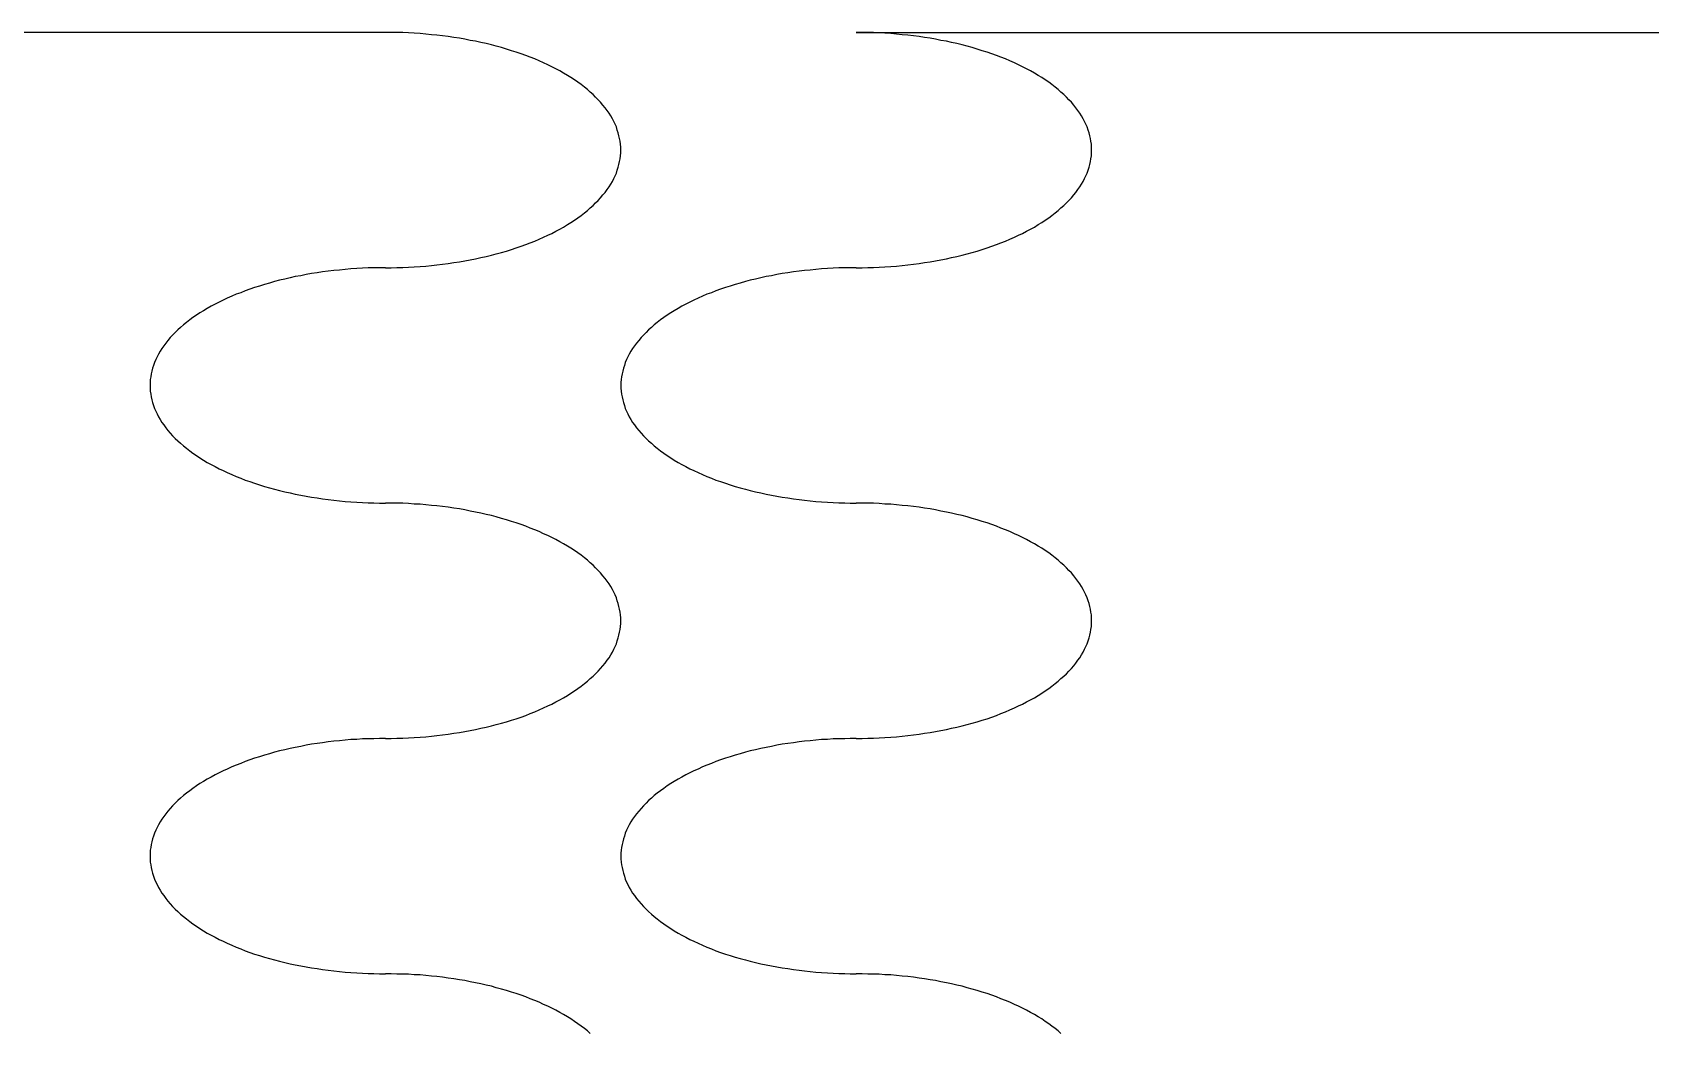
# Model space of a CAD drawing. Extents: x 0 to 40, y 0 to 70.
# Drawn here: x 29.55 to 30.237, y 57.075 to 57.5 of the extents above; entities that cross this region are included whole.
import ezdxf

# ---------------------------------------------------------------- set-up
doc = ezdxf.new("R2010")
doc.units = 0
doc.layers.add('AL_FOIL', color=2, linetype='CONTINUOUS')

msp = doc.modelspace()

# ---------------------------------------------------------------- linework, layer by layer
at = {"layer": 'AL_FOIL'}
for p, q in [((29.7, 57.5), (27.3, 57.5)), ((29.9, 57.5), (32.3, 57.5))]:
    msp.add_line(p, q, dxfattribs=at)
for points in [[(29.7, 57.4, 0), (29.7025, 57.4, 0), (29.7049, 57.4001, 0), (29.7074, 57.4001, 0), (29.7098, 57.4002, 0), (29.7122, 57.4004, 0), (29.7147, 57.4005, 0), (29.7171, 57.4007, 0), (29.7195, 57.401, 0), (29.7219, 57.4012, 0), (29.7243, 57.4015, 0), (29.7267, 57.4018, 0), (29.729, 57.4022, 0), (29.7314, 57.4025, 0), (29.7337, 57.4029, 0), (29.736, 57.4034, 0), (29.7383, 57.4038, 0), (29.7405, 57.4043, 0), (29.7428, 57.4048, 0), (29.745, 57.4053, 0), (29.7471, 57.4059, 0), (29.7493, 57.4065, 0), (29.7514, 57.4071, 0), (29.7535, 57.4078, 0), (29.7556, 57.4084, 0), (29.7576, 57.4091, 0), (29.7596, 57.4098, 0), (29.7615, 57.4106, 0), (29.7634, 57.4113, 0), (29.7653, 57.4121, 0), (29.7672, 57.413, 0), (29.769, 57.4138, 0), (29.7707, 57.4146, 0), (29.7724, 57.4155, 0), (29.7741, 57.4164, 0), (29.7757, 57.4173, 0), (29.7773, 57.4183, 0), (29.7788, 57.4192, 0), (29.7803, 57.4202, 0), (29.7818, 57.4212, 0), (29.7831, 57.4222, 0), (29.7845, 57.4233, 0), (29.7858, 57.4243, 0), (29.787, 57.4254, 0), (29.7882, 57.4264, 0), (29.7893, 57.4275, 0), (29.7904, 57.4286, 0), (29.7914, 57.4297, 0), (29.7924, 57.4309, 0), (29.7933, 57.432, 0), (29.7942, 57.4332, 0), (29.795, 57.4343, 0), (29.7957, 57.4355, 0), (29.7964, 57.4367, 0), (29.797, 57.4379, 0), (29.7976, 57.439, 0), (29.7981, 57.4402, 0), (29.7985, 57.4415, 0), (29.7989, 57.4427, 0), (29.7992, 57.4439, 0), (29.7995, 57.4451, 0), (29.7997, 57.4463, 0), (29.7999, 57.4475, 0), (29.8, 57.4488, 0), (29.8, 57.45, 0), (29.8, 57.4512, 0), (29.7999, 57.4525, 0), (29.7997, 57.4537, 0), (29.7995, 57.4549, 0), (29.7992, 57.4561, 0), (29.7989, 57.4573, 0), (29.7985, 57.4585, 0), (29.7981, 57.4598, 0), (29.7976, 57.461, 0), (29.797, 57.4621, 0), (29.7964, 57.4633, 0), (29.7957, 57.4645, 0), (29.795, 57.4657, 0), (29.7942, 57.4668, 0), (29.7933, 57.468, 0), (29.7924, 57.4691, 0), (29.7914, 57.4703, 0), (29.7904, 57.4714, 0), (29.7893, 57.4725, 0), (29.7882, 57.4736, 0), (29.787, 57.4746, 0), (29.7858, 57.4757, 0), (29.7845, 57.4767, 0), (29.7831, 57.4778, 0), (29.7818, 57.4788, 0), (29.7803, 57.4798, 0), (29.7788, 57.4808, 0), (29.7773, 57.4817, 0), (29.7757, 57.4827, 0), (29.7741, 57.4836, 0), (29.7724, 57.4845, 0), (29.7707, 57.4854, 0), (29.769, 57.4862, 0), (29.7672, 57.487, 0), (29.7653, 57.4879, 0), (29.7634, 57.4887, 0), (29.7615, 57.4894, 0), (29.7596, 57.4902, 0), (29.7576, 57.4909, 0), (29.7556, 57.4916, 0), (29.7535, 57.4922, 0), (29.7514, 57.4929, 0), (29.7493, 57.4935, 0), (29.7471, 57.4941, 0), (29.745, 57.4947, 0), (29.7428, 57.4952, 0), (29.7405, 57.4957, 0), (29.7383, 57.4962, 0), (29.736, 57.4966, 0), (29.7337, 57.4971, 0), (29.7314, 57.4975, 0), (29.729, 57.4978, 0), (29.7267, 57.4982, 0), (29.7243, 57.4985, 0), (29.7219, 57.4988, 0), (29.7195, 57.499, 0), (29.7171, 57.4993, 0), (29.7147, 57.4995, 0), (29.7122, 57.4996, 0), (29.7098, 57.4998, 0), (29.7074, 57.4999, 0), (29.7049, 57.4999, 0), (29.7025, 57.5, 0), (29.7, 57.5, 0)], [(29.9, 57.4, 0), (29.9025, 57.4, 0), (29.9049, 57.4001, 0), (29.9074, 57.4001, 0), (29.9098, 57.4002, 0), (29.9122, 57.4004, 0), (29.9147, 57.4005, 0), (29.9171, 57.4007, 0), (29.9195, 57.401, 0), (29.9219, 57.4012, 0), (29.9243, 57.4015, 0), (29.9267, 57.4018, 0), (29.929, 57.4022, 0), (29.9314, 57.4025, 0), (29.9337, 57.4029, 0), (29.936, 57.4034, 0), (29.9383, 57.4038, 0), (29.9405, 57.4043, 0), (29.9428, 57.4048, 0), (29.945, 57.4053, 0), (29.9471, 57.4059, 0), (29.9493, 57.4065, 0), (29.9514, 57.4071, 0), (29.9535, 57.4078, 0), (29.9556, 57.4084, 0), (29.9576, 57.4091, 0), (29.9596, 57.4098, 0), (29.9615, 57.4106, 0), (29.9634, 57.4113, 0), (29.9653, 57.4121, 0), (29.9672, 57.413, 0), (29.969, 57.4138, 0), (29.9707, 57.4146, 0), (29.9724, 57.4155, 0), (29.9741, 57.4164, 0), (29.9757, 57.4173, 0), (29.9773, 57.4183, 0), (29.9788, 57.4192, 0), (29.9803, 57.4202, 0), (29.9818, 57.4212, 0), (29.9831, 57.4222, 0), (29.9845, 57.4233, 0), (29.9858, 57.4243, 0), (29.987, 57.4254, 0), (29.9882, 57.4264, 0), (29.9893, 57.4275, 0), (29.9904, 57.4286, 0), (29.9914, 57.4297, 0), (29.9924, 57.4309, 0), (29.9933, 57.432, 0), (29.9942, 57.4332, 0), (29.995, 57.4343, 0), (29.9957, 57.4355, 0), (29.9964, 57.4367, 0), (29.997, 57.4379, 0), (29.9976, 57.439, 0), (29.9981, 57.4402, 0), (29.9985, 57.4415, 0), (29.9989, 57.4427, 0), (29.9992, 57.4439, 0), (29.9995, 57.4451, 0), (29.9997, 57.4463, 0), (29.9999, 57.4475, 0), (30, 57.4488, 0), (30, 57.45, 0), (30, 57.4512, 0), (29.9999, 57.4525, 0), (29.9997, 57.4537, 0), (29.9995, 57.4549, 0), (29.9992, 57.4561, 0), (29.9989, 57.4573, 0), (29.9985, 57.4585, 0), (29.9981, 57.4598, 0), (29.9976, 57.461, 0), (29.997, 57.4621, 0), (29.9964, 57.4633, 0), (29.9957, 57.4645, 0), (29.995, 57.4657, 0), (29.9942, 57.4668, 0), (29.9933, 57.468, 0), (29.9924, 57.4691, 0), (29.9914, 57.4703, 0), (29.9904, 57.4714, 0), (29.9893, 57.4725, 0), (29.9882, 57.4736, 0), (29.987, 57.4746, 0), (29.9858, 57.4757, 0), (29.9845, 57.4767, 0), (29.9831, 57.4778, 0), (29.9818, 57.4788, 0), (29.9803, 57.4798, 0), (29.9788, 57.4808, 0), (29.9773, 57.4817, 0), (29.9757, 57.4827, 0), (29.9741, 57.4836, 0), (29.9724, 57.4845, 0), (29.9707, 57.4854, 0), (29.969, 57.4862, 0), (29.9672, 57.487, 0), (29.9653, 57.4879, 0), (29.9634, 57.4887, 0), (29.9615, 57.4894, 0), (29.9596, 57.4902, 0), (29.9576, 57.4909, 0), (29.9556, 57.4916, 0), (29.9535, 57.4922, 0), (29.9514, 57.4929, 0), (29.9493, 57.4935, 0), (29.9471, 57.4941, 0), (29.945, 57.4947, 0), (29.9428, 57.4952, 0), (29.9405, 57.4957, 0), (29.9383, 57.4962, 0), (29.936, 57.4966, 0), (29.9337, 57.4971, 0), (29.9314, 57.4975, 0), (29.929, 57.4978, 0), (29.9267, 57.4982, 0), (29.9243, 57.4985, 0), (29.9219, 57.4988, 0), (29.9195, 57.499, 0), (29.9171, 57.4993, 0), (29.9147, 57.4995, 0), (29.9122, 57.4996, 0), (29.9098, 57.4998, 0), (29.9074, 57.4999, 0), (29.9049, 57.4999, 0), (29.9025, 57.5, 0), (29.9, 57.5, 0)], [(29.7, 57.4, 0), (29.6975, 57.4, 0), (29.6951, 57.3999, 0), (29.6926, 57.3999, 0), (29.6902, 57.3998, 0), (29.6878, 57.3996, 0), (29.6853, 57.3995, 0), (29.6829, 57.3993, 0), (29.6805, 57.399, 0), (29.6781, 57.3988, 0), (29.6757, 57.3985, 0), (29.6733, 57.3982, 0), (29.671, 57.3978, 0), (29.6686, 57.3975, 0), (29.6663, 57.3971, 0), (29.664, 57.3966, 0), (29.6617, 57.3962, 0), (29.6595, 57.3957, 0), (29.6572, 57.3952, 0), (29.655, 57.3947, 0), (29.6529, 57.3941, 0), (29.6507, 57.3935, 0), (29.6486, 57.3929, 0), (29.6465, 57.3922, 0), (29.6444, 57.3916, 0), (29.6424, 57.3909, 0), (29.6404, 57.3902, 0), (29.6385, 57.3894, 0), (29.6366, 57.3887, 0), (29.6347, 57.3879, 0), (29.6328, 57.387, 0), (29.631, 57.3862, 0), (29.6293, 57.3854, 0), (29.6276, 57.3845, 0), (29.6259, 57.3836, 0), (29.6243, 57.3827, 0), (29.6227, 57.3817, 0), (29.6212, 57.3808, 0), (29.6197, 57.3798, 0), (29.6182, 57.3788, 0), (29.6169, 57.3778, 0), (29.6155, 57.3767, 0), (29.6142, 57.3757, 0), (29.613, 57.3746, 0), (29.6118, 57.3736, 0), (29.6107, 57.3725, 0), (29.6096, 57.3714, 0), (29.6086, 57.3703, 0), (29.6076, 57.3691, 0), (29.6067, 57.368, 0), (29.6058, 57.3668, 0), (29.605, 57.3657, 0), (29.6043, 57.3645, 0), (29.6036, 57.3633, 0), (29.603, 57.3621, 0), (29.6024, 57.361, 0), (29.6019, 57.3598, 0), (29.6015, 57.3585, 0), (29.6011, 57.3573, 0), (29.6008, 57.3561, 0), (29.6005, 57.3549, 0), (29.6003, 57.3537, 0), (29.6001, 57.3525, 0), (29.6, 57.3512, 0), (29.6, 57.35, 0), (29.6, 57.3488, 0), (29.6001, 57.3475, 0), (29.6003, 57.3463, 0), (29.6005, 57.3451, 0), (29.6008, 57.3439, 0), (29.6011, 57.3427, 0), (29.6015, 57.3415, 0), (29.6019, 57.3402, 0), (29.6024, 57.339, 0), (29.603, 57.3379, 0), (29.6036, 57.3367, 0), (29.6043, 57.3355, 0), (29.605, 57.3343, 0), (29.6058, 57.3332, 0), (29.6067, 57.332, 0), (29.6076, 57.3309, 0), (29.6086, 57.3297, 0), (29.6096, 57.3286, 0), (29.6107, 57.3275, 0), (29.6118, 57.3264, 0), (29.613, 57.3254, 0), (29.6142, 57.3243, 0), (29.6155, 57.3233, 0), (29.6169, 57.3222, 0), (29.6182, 57.3212, 0), (29.6197, 57.3202, 0), (29.6212, 57.3192, 0), (29.6227, 57.3183, 0), (29.6243, 57.3173, 0), (29.6259, 57.3164, 0), (29.6276, 57.3155, 0), (29.6293, 57.3146, 0), (29.631, 57.3138, 0), (29.6328, 57.313, 0), (29.6347, 57.3121, 0), (29.6366, 57.3113, 0), (29.6385, 57.3106, 0), (29.6404, 57.3098, 0), (29.6424, 57.3091, 0), (29.6444, 57.3084, 0), (29.6465, 57.3078, 0), (29.6486, 57.3071, 0), (29.6507, 57.3065, 0), (29.6529, 57.3059, 0), (29.655, 57.3053, 0), (29.6572, 57.3048, 0), (29.6595, 57.3043, 0), (29.6617, 57.3038, 0), (29.664, 57.3034, 0), (29.6663, 57.3029, 0), (29.6686, 57.3025, 0), (29.671, 57.3022, 0), (29.6733, 57.3018, 0), (29.6757, 57.3015, 0), (29.6781, 57.3012, 0), (29.6805, 57.301, 0), (29.6829, 57.3007, 0), (29.6853, 57.3005, 0), (29.6878, 57.3004, 0), (29.6902, 57.3002, 0), (29.6926, 57.3001, 0), (29.6951, 57.3001, 0), (29.6975, 57.3, 0), (29.7, 57.3, 0)], [(29.9, 57.4, 0), (29.8975, 57.4, 0), (29.8951, 57.3999, 0), (29.8926, 57.3999, 0), (29.8902, 57.3998, 0), (29.8878, 57.3996, 0), (29.8853, 57.3995, 0), (29.8829, 57.3993, 0), (29.8805, 57.399, 0), (29.8781, 57.3988, 0), (29.8757, 57.3985, 0), (29.8733, 57.3982, 0), (29.871, 57.3978, 0), (29.8686, 57.3975, 0), (29.8663, 57.3971, 0), (29.864, 57.3966, 0), (29.8617, 57.3962, 0), (29.8595, 57.3957, 0), (29.8572, 57.3952, 0), (29.855, 57.3947, 0), (29.8529, 57.3941, 0), (29.8507, 57.3935, 0), (29.8486, 57.3929, 0), (29.8465, 57.3922, 0), (29.8444, 57.3916, 0), (29.8424, 57.3909, 0), (29.8404, 57.3902, 0), (29.8385, 57.3894, 0), (29.8366, 57.3887, 0), (29.8347, 57.3879, 0), (29.8328, 57.387, 0), (29.831, 57.3862, 0), (29.8293, 57.3854, 0), (29.8276, 57.3845, 0), (29.8259, 57.3836, 0), (29.8243, 57.3827, 0), (29.8227, 57.3817, 0), (29.8212, 57.3808, 0), (29.8197, 57.3798, 0), (29.8182, 57.3788, 0), (29.8169, 57.3778, 0), (29.8155, 57.3767, 0), (29.8142, 57.3757, 0), (29.813, 57.3746, 0), (29.8118, 57.3736, 0), (29.8107, 57.3725, 0), (29.8096, 57.3714, 0), (29.8086, 57.3703, 0), (29.8076, 57.3691, 0), (29.8067, 57.368, 0), (29.8058, 57.3668, 0), (29.805, 57.3657, 0), (29.8043, 57.3645, 0), (29.8036, 57.3633, 0), (29.803, 57.3621, 0), (29.8024, 57.361, 0), (29.8019, 57.3598, 0), (29.8015, 57.3585, 0), (29.8011, 57.3573, 0), (29.8008, 57.3561, 0), (29.8005, 57.3549, 0), (29.8003, 57.3537, 0), (29.8001, 57.3525, 0), (29.8, 57.3512, 0), (29.8, 57.35, 0), (29.8, 57.3488, 0), (29.8001, 57.3475, 0), (29.8003, 57.3463, 0), (29.8005, 57.3451, 0), (29.8008, 57.3439, 0), (29.8011, 57.3427, 0), (29.8015, 57.3415, 0), (29.8019, 57.3402, 0), (29.8024, 57.339, 0), (29.803, 57.3379, 0), (29.8036, 57.3367, 0), (29.8043, 57.3355, 0), (29.805, 57.3343, 0), (29.8058, 57.3332, 0), (29.8067, 57.332, 0), (29.8076, 57.3309, 0), (29.8086, 57.3297, 0), (29.8096, 57.3286, 0), (29.8107, 57.3275, 0), (29.8118, 57.3264, 0), (29.813, 57.3254, 0), (29.8142, 57.3243, 0), (29.8155, 57.3233, 0), (29.8169, 57.3222, 0), (29.8182, 57.3212, 0), (29.8197, 57.3202, 0), (29.8212, 57.3192, 0), (29.8227, 57.3183, 0), (29.8243, 57.3173, 0), (29.8259, 57.3164, 0), (29.8276, 57.3155, 0), (29.8293, 57.3146, 0), (29.831, 57.3138, 0), (29.8328, 57.313, 0), (29.8347, 57.3121, 0), (29.8366, 57.3113, 0), (29.8385, 57.3106, 0), (29.8404, 57.3098, 0), (29.8424, 57.3091, 0), (29.8444, 57.3084, 0), (29.8465, 57.3078, 0), (29.8486, 57.3071, 0), (29.8507, 57.3065, 0), (29.8529, 57.3059, 0), (29.855, 57.3053, 0), (29.8572, 57.3048, 0), (29.8595, 57.3043, 0), (29.8617, 57.3038, 0), (29.864, 57.3034, 0), (29.8663, 57.3029, 0), (29.8686, 57.3025, 0), (29.871, 57.3022, 0), (29.8733, 57.3018, 0), (29.8757, 57.3015, 0), (29.8781, 57.3012, 0), (29.8805, 57.301, 0), (29.8829, 57.3007, 0), (29.8853, 57.3005, 0), (29.8878, 57.3004, 0), (29.8902, 57.3002, 0), (29.8926, 57.3001, 0), (29.8951, 57.3001, 0), (29.8975, 57.3, 0), (29.9, 57.3, 0)], [(29.7, 57.2, 0), (29.7025, 57.2, 0), (29.7049, 57.2001, 0), (29.7074, 57.2001, 0), (29.7098, 57.2002, 0), (29.7122, 57.2004, 0), (29.7147, 57.2005, 0), (29.7171, 57.2007, 0), (29.7195, 57.201, 0), (29.7219, 57.2012, 0), (29.7243, 57.2015, 0), (29.7267, 57.2018, 0), (29.729, 57.2022, 0), (29.7314, 57.2025, 0), (29.7337, 57.2029, 0), (29.736, 57.2034, 0), (29.7383, 57.2038, 0), (29.7405, 57.2043, 0), (29.7428, 57.2048, 0), (29.745, 57.2053, 0), (29.7471, 57.2059, 0), (29.7493, 57.2065, 0), (29.7514, 57.2071, 0), (29.7535, 57.2078, 0), (29.7556, 57.2084, 0), (29.7576, 57.2091, 0), (29.7596, 57.2098, 0), (29.7615, 57.2106, 0), (29.7634, 57.2113, 0), (29.7653, 57.2121, 0), (29.7672, 57.213, 0), (29.769, 57.2138, 0), (29.7707, 57.2146, 0), (29.7724, 57.2155, 0), (29.7741, 57.2164, 0), (29.7757, 57.2173, 0), (29.7773, 57.2183, 0), (29.7788, 57.2192, 0), (29.7803, 57.2202, 0), (29.7818, 57.2212, 0), (29.7831, 57.2222, 0), (29.7845, 57.2233, 0), (29.7858, 57.2243, 0), (29.787, 57.2254, 0), (29.7882, 57.2264, 0), (29.7893, 57.2275, 0), (29.7904, 57.2286, 0), (29.7914, 57.2297, 0), (29.7924, 57.2309, 0), (29.7933, 57.232, 0), (29.7942, 57.2332, 0), (29.795, 57.2343, 0), (29.7957, 57.2355, 0), (29.7964, 57.2367, 0), (29.797, 57.2379, 0), (29.7976, 57.239, 0), (29.7981, 57.2402, 0), (29.7985, 57.2415, 0), (29.7989, 57.2427, 0), (29.7992, 57.2439, 0), (29.7995, 57.2451, 0), (29.7997, 57.2463, 0), (29.7999, 57.2475, 0), (29.8, 57.2488, 0), (29.8, 57.25, 0), (29.8, 57.2512, 0), (29.7999, 57.2525, 0), (29.7997, 57.2537, 0), (29.7995, 57.2549, 0), (29.7992, 57.2561, 0), (29.7989, 57.2573, 0), (29.7985, 57.2585, 0), (29.7981, 57.2598, 0), (29.7976, 57.261, 0), (29.797, 57.2621, 0), (29.7964, 57.2633, 0), (29.7957, 57.2645, 0), (29.795, 57.2657, 0), (29.7942, 57.2668, 0), (29.7933, 57.268, 0), (29.7924, 57.2691, 0), (29.7914, 57.2703, 0), (29.7904, 57.2714, 0), (29.7893, 57.2725, 0), (29.7882, 57.2736, 0), (29.787, 57.2746, 0), (29.7858, 57.2757, 0), (29.7845, 57.2767, 0), (29.7831, 57.2778, 0), (29.7818, 57.2788, 0), (29.7803, 57.2798, 0), (29.7788, 57.2808, 0), (29.7773, 57.2817, 0), (29.7757, 57.2827, 0), (29.7741, 57.2836, 0), (29.7724, 57.2845, 0), (29.7707, 57.2854, 0), (29.769, 57.2862, 0), (29.7672, 57.287, 0), (29.7653, 57.2879, 0), (29.7634, 57.2887, 0), (29.7615, 57.2894, 0), (29.7596, 57.2902, 0), (29.7576, 57.2909, 0), (29.7556, 57.2916, 0), (29.7535, 57.2922, 0), (29.7514, 57.2929, 0), (29.7493, 57.2935, 0), (29.7471, 57.2941, 0), (29.745, 57.2947, 0), (29.7428, 57.2952, 0), (29.7405, 57.2957, 0), (29.7383, 57.2962, 0), (29.736, 57.2966, 0), (29.7337, 57.2971, 0), (29.7314, 57.2975, 0), (29.729, 57.2978, 0), (29.7267, 57.2982, 0), (29.7243, 57.2985, 0), (29.7219, 57.2988, 0), (29.7195, 57.299, 0), (29.7171, 57.2993, 0), (29.7147, 57.2995, 0), (29.7122, 57.2996, 0), (29.7098, 57.2998, 0), (29.7074, 57.2999, 0), (29.7049, 57.2999, 0), (29.7025, 57.3, 0), (29.7, 57.3, 0)], [(29.9, 57.2, 0), (29.9025, 57.2, 0), (29.9049, 57.2001, 0), (29.9074, 57.2001, 0), (29.9098, 57.2002, 0), (29.9122, 57.2004, 0), (29.9147, 57.2005, 0), (29.9171, 57.2007, 0), (29.9195, 57.201, 0), (29.9219, 57.2012, 0), (29.9243, 57.2015, 0), (29.9267, 57.2018, 0), (29.929, 57.2022, 0), (29.9314, 57.2025, 0), (29.9337, 57.2029, 0), (29.936, 57.2034, 0), (29.9383, 57.2038, 0), (29.9405, 57.2043, 0), (29.9428, 57.2048, 0), (29.945, 57.2053, 0), (29.9471, 57.2059, 0), (29.9493, 57.2065, 0), (29.9514, 57.2071, 0), (29.9535, 57.2078, 0), (29.9556, 57.2084, 0), (29.9576, 57.2091, 0), (29.9596, 57.2098, 0), (29.9615, 57.2106, 0), (29.9634, 57.2113, 0), (29.9653, 57.2121, 0), (29.9672, 57.213, 0), (29.969, 57.2138, 0), (29.9707, 57.2146, 0), (29.9724, 57.2155, 0), (29.9741, 57.2164, 0), (29.9757, 57.2173, 0), (29.9773, 57.2183, 0), (29.9788, 57.2192, 0), (29.9803, 57.2202, 0), (29.9818, 57.2212, 0), (29.9831, 57.2222, 0), (29.9845, 57.2233, 0), (29.9858, 57.2243, 0), (29.987, 57.2254, 0), (29.9882, 57.2264, 0), (29.9893, 57.2275, 0), (29.9904, 57.2286, 0), (29.9914, 57.2297, 0), (29.9924, 57.2309, 0), (29.9933, 57.232, 0), (29.9942, 57.2332, 0), (29.995, 57.2343, 0), (29.9957, 57.2355, 0), (29.9964, 57.2367, 0), (29.997, 57.2379, 0), (29.9976, 57.239, 0), (29.9981, 57.2402, 0), (29.9985, 57.2415, 0), (29.9989, 57.2427, 0), (29.9992, 57.2439, 0), (29.9995, 57.2451, 0), (29.9997, 57.2463, 0), (29.9999, 57.2475, 0), (30, 57.2488, 0), (30, 57.25, 0), (30, 57.2512, 0), (29.9999, 57.2525, 0), (29.9997, 57.2537, 0), (29.9995, 57.2549, 0), (29.9992, 57.2561, 0), (29.9989, 57.2573, 0), (29.9985, 57.2585, 0), (29.9981, 57.2598, 0), (29.9976, 57.261, 0), (29.997, 57.2621, 0), (29.9964, 57.2633, 0), (29.9957, 57.2645, 0), (29.995, 57.2657, 0), (29.9942, 57.2668, 0), (29.9933, 57.268, 0), (29.9924, 57.2691, 0), (29.9914, 57.2703, 0), (29.9904, 57.2714, 0), (29.9893, 57.2725, 0), (29.9882, 57.2736, 0), (29.987, 57.2746, 0), (29.9858, 57.2757, 0), (29.9845, 57.2767, 0), (29.9831, 57.2778, 0), (29.9818, 57.2788, 0), (29.9803, 57.2798, 0), (29.9788, 57.2808, 0), (29.9773, 57.2817, 0), (29.9757, 57.2827, 0), (29.9741, 57.2836, 0), (29.9724, 57.2845, 0), (29.9707, 57.2854, 0), (29.969, 57.2862, 0), (29.9672, 57.287, 0), (29.9653, 57.2879, 0), (29.9634, 57.2887, 0), (29.9615, 57.2894, 0), (29.9596, 57.2902, 0), (29.9576, 57.2909, 0), (29.9556, 57.2916, 0), (29.9535, 57.2922, 0), (29.9514, 57.2929, 0), (29.9493, 57.2935, 0), (29.9471, 57.2941, 0), (29.945, 57.2947, 0), (29.9428, 57.2952, 0), (29.9405, 57.2957, 0), (29.9383, 57.2962, 0), (29.936, 57.2966, 0), (29.9337, 57.2971, 0), (29.9314, 57.2975, 0), (29.929, 57.2978, 0), (29.9267, 57.2982, 0), (29.9243, 57.2985, 0), (29.9219, 57.2988, 0), (29.9195, 57.299, 0), (29.9171, 57.2993, 0), (29.9147, 57.2995, 0), (29.9122, 57.2996, 0), (29.9098, 57.2998, 0), (29.9074, 57.2999, 0), (29.9049, 57.2999, 0), (29.9025, 57.3, 0), (29.9, 57.3, 0)], [(29.7, 57.2, 0), (29.6975, 57.2, 0), (29.6951, 57.1999, 0), (29.6926, 57.1999, 0), (29.6902, 57.1998, 0), (29.6878, 57.1996, 0), (29.6853, 57.1995, 0), (29.6829, 57.1993, 0), (29.6805, 57.199, 0), (29.6781, 57.1988, 0), (29.6757, 57.1985, 0), (29.6733, 57.1982, 0), (29.671, 57.1978, 0), (29.6686, 57.1975, 0), (29.6663, 57.1971, 0), (29.664, 57.1966, 0), (29.6617, 57.1962, 0), (29.6595, 57.1957, 0), (29.6572, 57.1952, 0), (29.655, 57.1947, 0), (29.6529, 57.1941, 0), (29.6507, 57.1935, 0), (29.6486, 57.1929, 0), (29.6465, 57.1922, 0), (29.6444, 57.1916, 0), (29.6424, 57.1909, 0), (29.6404, 57.1902, 0), (29.6385, 57.1894, 0), (29.6366, 57.1887, 0), (29.6347, 57.1879, 0), (29.6328, 57.187, 0), (29.631, 57.1862, 0), (29.6293, 57.1854, 0), (29.6276, 57.1845, 0), (29.6259, 57.1836, 0), (29.6243, 57.1827, 0), (29.6227, 57.1817, 0), (29.6212, 57.1808, 0), (29.6197, 57.1798, 0), (29.6182, 57.1788, 0), (29.6169, 57.1778, 0), (29.6155, 57.1767, 0), (29.6142, 57.1757, 0), (29.613, 57.1746, 0), (29.6118, 57.1736, 0), (29.6107, 57.1725, 0), (29.6096, 57.1714, 0), (29.6086, 57.1703, 0), (29.6076, 57.1691, 0), (29.6067, 57.168, 0), (29.6058, 57.1668, 0), (29.605, 57.1657, 0), (29.6043, 57.1645, 0), (29.6036, 57.1633, 0), (29.603, 57.1621, 0), (29.6024, 57.161, 0), (29.6019, 57.1598, 0), (29.6015, 57.1585, 0), (29.6011, 57.1573, 0), (29.6008, 57.1561, 0), (29.6005, 57.1549, 0), (29.6003, 57.1537, 0), (29.6001, 57.1525, 0), (29.6, 57.1512, 0), (29.6, 57.15, 0), (29.6, 57.1488, 0), (29.6001, 57.1475, 0), (29.6003, 57.1463, 0), (29.6005, 57.1451, 0), (29.6008, 57.1439, 0), (29.6011, 57.1427, 0), (29.6015, 57.1415, 0), (29.6019, 57.1402, 0), (29.6024, 57.139, 0), (29.603, 57.1379, 0), (29.6036, 57.1367, 0), (29.6043, 57.1355, 0), (29.605, 57.1343, 0), (29.6058, 57.1332, 0), (29.6067, 57.132, 0), (29.6076, 57.1309, 0), (29.6086, 57.1297, 0), (29.6096, 57.1286, 0), (29.6107, 57.1275, 0), (29.6118, 57.1264, 0), (29.613, 57.1254, 0), (29.6142, 57.1243, 0), (29.6155, 57.1233, 0), (29.6169, 57.1222, 0), (29.6182, 57.1212, 0), (29.6197, 57.1202, 0), (29.6212, 57.1192, 0), (29.6227, 57.1183, 0), (29.6243, 57.1173, 0), (29.6259, 57.1164, 0), (29.6276, 57.1155, 0), (29.6293, 57.1146, 0), (29.631, 57.1138, 0), (29.6328, 57.113, 0), (29.6347, 57.1121, 0), (29.6366, 57.1113, 0), (29.6385, 57.1106, 0), (29.6404, 57.1098, 0), (29.6424, 57.1091, 0), (29.6444, 57.1084, 0), (29.6465, 57.1078, 0), (29.6486, 57.1071, 0), (29.6507, 57.1065, 0), (29.6529, 57.1059, 0), (29.655, 57.1053, 0), (29.6572, 57.1048, 0), (29.6595, 57.1043, 0), (29.6617, 57.1038, 0), (29.664, 57.1034, 0), (29.6663, 57.1029, 0), (29.6686, 57.1025, 0), (29.671, 57.1022, 0), (29.6733, 57.1018, 0), (29.6757, 57.1015, 0), (29.6781, 57.1012, 0), (29.6805, 57.101, 0), (29.6829, 57.1007, 0), (29.6853, 57.1005, 0), (29.6878, 57.1004, 0), (29.6902, 57.1002, 0), (29.6926, 57.1001, 0), (29.6951, 57.1001, 0), (29.6975, 57.1, 0), (29.7, 57.1, 0)], [(29.9, 57.2, 0), (29.8975, 57.2, 0), (29.8951, 57.1999, 0), (29.8926, 57.1999, 0), (29.8902, 57.1998, 0), (29.8878, 57.1996, 0), (29.8853, 57.1995, 0), (29.8829, 57.1993, 0), (29.8805, 57.199, 0), (29.8781, 57.1988, 0), (29.8757, 57.1985, 0), (29.8733, 57.1982, 0), (29.871, 57.1978, 0), (29.8686, 57.1975, 0), (29.8663, 57.1971, 0), (29.864, 57.1966, 0), (29.8617, 57.1962, 0), (29.8595, 57.1957, 0), (29.8572, 57.1952, 0), (29.855, 57.1947, 0), (29.8529, 57.1941, 0), (29.8507, 57.1935, 0), (29.8486, 57.1929, 0), (29.8465, 57.1922, 0), (29.8444, 57.1916, 0), (29.8424, 57.1909, 0), (29.8404, 57.1902, 0), (29.8385, 57.1894, 0), (29.8366, 57.1887, 0), (29.8347, 57.1879, 0), (29.8328, 57.187, 0), (29.831, 57.1862, 0), (29.8293, 57.1854, 0), (29.8276, 57.1845, 0), (29.8259, 57.1836, 0), (29.8243, 57.1827, 0), (29.8227, 57.1817, 0), (29.8212, 57.1808, 0), (29.8197, 57.1798, 0), (29.8182, 57.1788, 0), (29.8169, 57.1778, 0), (29.8155, 57.1767, 0), (29.8142, 57.1757, 0), (29.813, 57.1746, 0), (29.8118, 57.1736, 0), (29.8107, 57.1725, 0), (29.8096, 57.1714, 0), (29.8086, 57.1703, 0), (29.8076, 57.1691, 0), (29.8067, 57.168, 0), (29.8058, 57.1668, 0), (29.805, 57.1657, 0), (29.8043, 57.1645, 0), (29.8036, 57.1633, 0), (29.803, 57.1621, 0), (29.8024, 57.161, 0), (29.8019, 57.1598, 0), (29.8015, 57.1585, 0), (29.8011, 57.1573, 0), (29.8008, 57.1561, 0), (29.8005, 57.1549, 0), (29.8003, 57.1537, 0), (29.8001, 57.1525, 0), (29.8, 57.1512, 0), (29.8, 57.15, 0), (29.8, 57.1488, 0), (29.8001, 57.1475, 0), (29.8003, 57.1463, 0), (29.8005, 57.1451, 0), (29.8008, 57.1439, 0), (29.8011, 57.1427, 0), (29.8015, 57.1415, 0), (29.8019, 57.1402, 0), (29.8024, 57.139, 0), (29.803, 57.1379, 0), (29.8036, 57.1367, 0), (29.8043, 57.1355, 0), (29.805, 57.1343, 0), (29.8058, 57.1332, 0), (29.8067, 57.132, 0), (29.8076, 57.1309, 0), (29.8086, 57.1297, 0), (29.8096, 57.1286, 0), (29.8107, 57.1275, 0), (29.8118, 57.1264, 0), (29.813, 57.1254, 0), (29.8142, 57.1243, 0), (29.8155, 57.1233, 0), (29.8169, 57.1222, 0), (29.8182, 57.1212, 0), (29.8197, 57.1202, 0), (29.8212, 57.1192, 0), (29.8227, 57.1183, 0), (29.8243, 57.1173, 0), (29.8259, 57.1164, 0), (29.8276, 57.1155, 0), (29.8293, 57.1146, 0), (29.831, 57.1138, 0), (29.8328, 57.113, 0), (29.8347, 57.1121, 0), (29.8366, 57.1113, 0), (29.8385, 57.1106, 0), (29.8404, 57.1098, 0), (29.8424, 57.1091, 0), (29.8444, 57.1084, 0), (29.8465, 57.1078, 0), (29.8486, 57.1071, 0), (29.8507, 57.1065, 0), (29.8529, 57.1059, 0), (29.855, 57.1053, 0), (29.8572, 57.1048, 0), (29.8595, 57.1043, 0), (29.8617, 57.1038, 0), (29.864, 57.1034, 0), (29.8663, 57.1029, 0), (29.8686, 57.1025, 0), (29.871, 57.1022, 0), (29.8733, 57.1018, 0), (29.8757, 57.1015, 0), (29.8781, 57.1012, 0), (29.8805, 57.101, 0), (29.8829, 57.1007, 0), (29.8853, 57.1005, 0), (29.8878, 57.1004, 0), (29.8902, 57.1002, 0), (29.8926, 57.1001, 0), (29.8951, 57.1001, 0), (29.8975, 57.1, 0), (29.9, 57.1, 0)], [(29.787, 57.0746, 0), (29.7858, 57.0757, 0), (29.7845, 57.0767, 0), (29.7831, 57.0778, 0), (29.7818, 57.0788, 0), (29.7803, 57.0798, 0), (29.7788, 57.0808, 0), (29.7773, 57.0817, 0), (29.7757, 57.0827, 0), (29.7741, 57.0836, 0), (29.7724, 57.0845, 0), (29.7707, 57.0854, 0), (29.769, 57.0862, 0), (29.7672, 57.087, 0), (29.7653, 57.0879, 0), (29.7634, 57.0887, 0), (29.7615, 57.0894, 0), (29.7596, 57.0902, 0), (29.7576, 57.0909, 0), (29.7556, 57.0916, 0), (29.7535, 57.0922, 0), (29.7514, 57.0929, 0), (29.7493, 57.0935, 0), (29.7471, 57.0941, 0), (29.745, 57.0947, 0), (29.7428, 57.0952, 0), (29.7405, 57.0957, 0), (29.7383, 57.0962, 0), (29.736, 57.0966, 0), (29.7337, 57.0971, 0), (29.7314, 57.0975, 0), (29.729, 57.0978, 0), (29.7267, 57.0982, 0), (29.7243, 57.0985, 0), (29.7219, 57.0988, 0), (29.7195, 57.099, 0), (29.7171, 57.0993, 0), (29.7147, 57.0995, 0), (29.7122, 57.0996, 0), (29.7098, 57.0998, 0), (29.7074, 57.0999, 0), (29.7049, 57.0999, 0), (29.7025, 57.1, 0), (29.7, 57.1, 0)], [(29.987, 57.0746, 0), (29.9858, 57.0757, 0), (29.9845, 57.0767, 0), (29.9831, 57.0778, 0), (29.9818, 57.0788, 0), (29.9803, 57.0798, 0), (29.9788, 57.0808, 0), (29.9773, 57.0817, 0), (29.9757, 57.0827, 0), (29.9741, 57.0836, 0), (29.9724, 57.0845, 0), (29.9707, 57.0854, 0), (29.969, 57.0862, 0), (29.9672, 57.087, 0), (29.9653, 57.0879, 0), (29.9634, 57.0887, 0), (29.9615, 57.0894, 0), (29.9596, 57.0902, 0), (29.9576, 57.0909, 0), (29.9556, 57.0916, 0), (29.9535, 57.0922, 0), (29.9514, 57.0929, 0), (29.9493, 57.0935, 0), (29.9471, 57.0941, 0), (29.945, 57.0947, 0), (29.9428, 57.0952, 0), (29.9405, 57.0957, 0), (29.9383, 57.0962, 0), (29.936, 57.0966, 0), (29.9337, 57.0971, 0), (29.9314, 57.0975, 0), (29.929, 57.0978, 0), (29.9267, 57.0982, 0), (29.9243, 57.0985, 0), (29.9219, 57.0988, 0), (29.9195, 57.099, 0), (29.9171, 57.0993, 0), (29.9147, 57.0995, 0), (29.9122, 57.0996, 0), (29.9098, 57.0998, 0), (29.9074, 57.0999, 0), (29.9049, 57.0999, 0), (29.9025, 57.1, 0), (29.9, 57.1, 0)]]:
    msp.add_polyline3d(points, dxfattribs=at)

doc.saveas('drawing.dxf')
